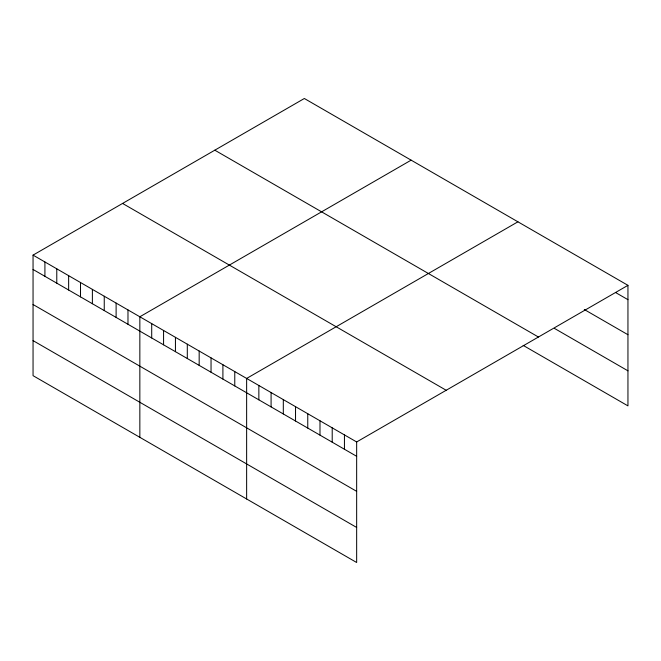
<?xml version="1.0" encoding="UTF-8"?>
<svg xmlns="http://www.w3.org/2000/svg" width="661" height="661" viewBox="0 0 661 661"><rect width="100%" height="100%" fill="white"/><g stroke="black" fill="none" stroke-linecap="round" stroke-linejoin="round"><path stroke-width="0.99" d="M33.05 255.121L356.659 441.961L356.659 562.503L33.05 375.663L33.05 255.121L304.341 98.497L627.95 285.337L627.95 405.879L523.165 345.381M411.125 160.152L139.843 316.776L139.843 437.326M517.918 221.807L246.636 378.439L246.636 498.981M356.659 441.961L627.95 285.337M615.722 292.616L627.95 299.673M584.291 309.513L627.95 334.722M554.596 328.484L627.95 370.829M214.808 150.187L538.426 337.019M122.574 203.439L446.192 390.271M33.05 269.465L356.659 456.305M33.05 304.514L356.659 491.346M33.05 340.622L356.659 527.453M344.439 434.905L344.439 449.24M332.21 427.841L332.21 442.184M319.99 420.784L319.99 435.128M307.762 413.728L307.762 428.072M295.533 406.672L295.533 421.007M283.313 399.608L283.313 413.951M271.084 392.551L271.084 406.895M258.856 385.495L258.856 399.839M234.771 371.581L234.771 385.925M222.906 364.732L222.906 379.075M211.041 357.882L211.041 372.226M199.168 351.032L199.168 365.376M187.303 344.183L187.303 358.526M175.438 337.333L175.438 351.677M163.573 330.483L163.573 344.827M151.708 323.634L151.708 337.969M127.978 309.926L127.978 324.27M116.113 303.077L116.113 317.42M104.248 296.227L104.248 310.571M92.383 289.378L92.383 303.721M80.51 282.528L80.51 296.872M68.645 275.678L68.645 290.022M56.78 268.829L56.78 283.164M44.915 261.971L44.915 276.315"/></g></svg>
